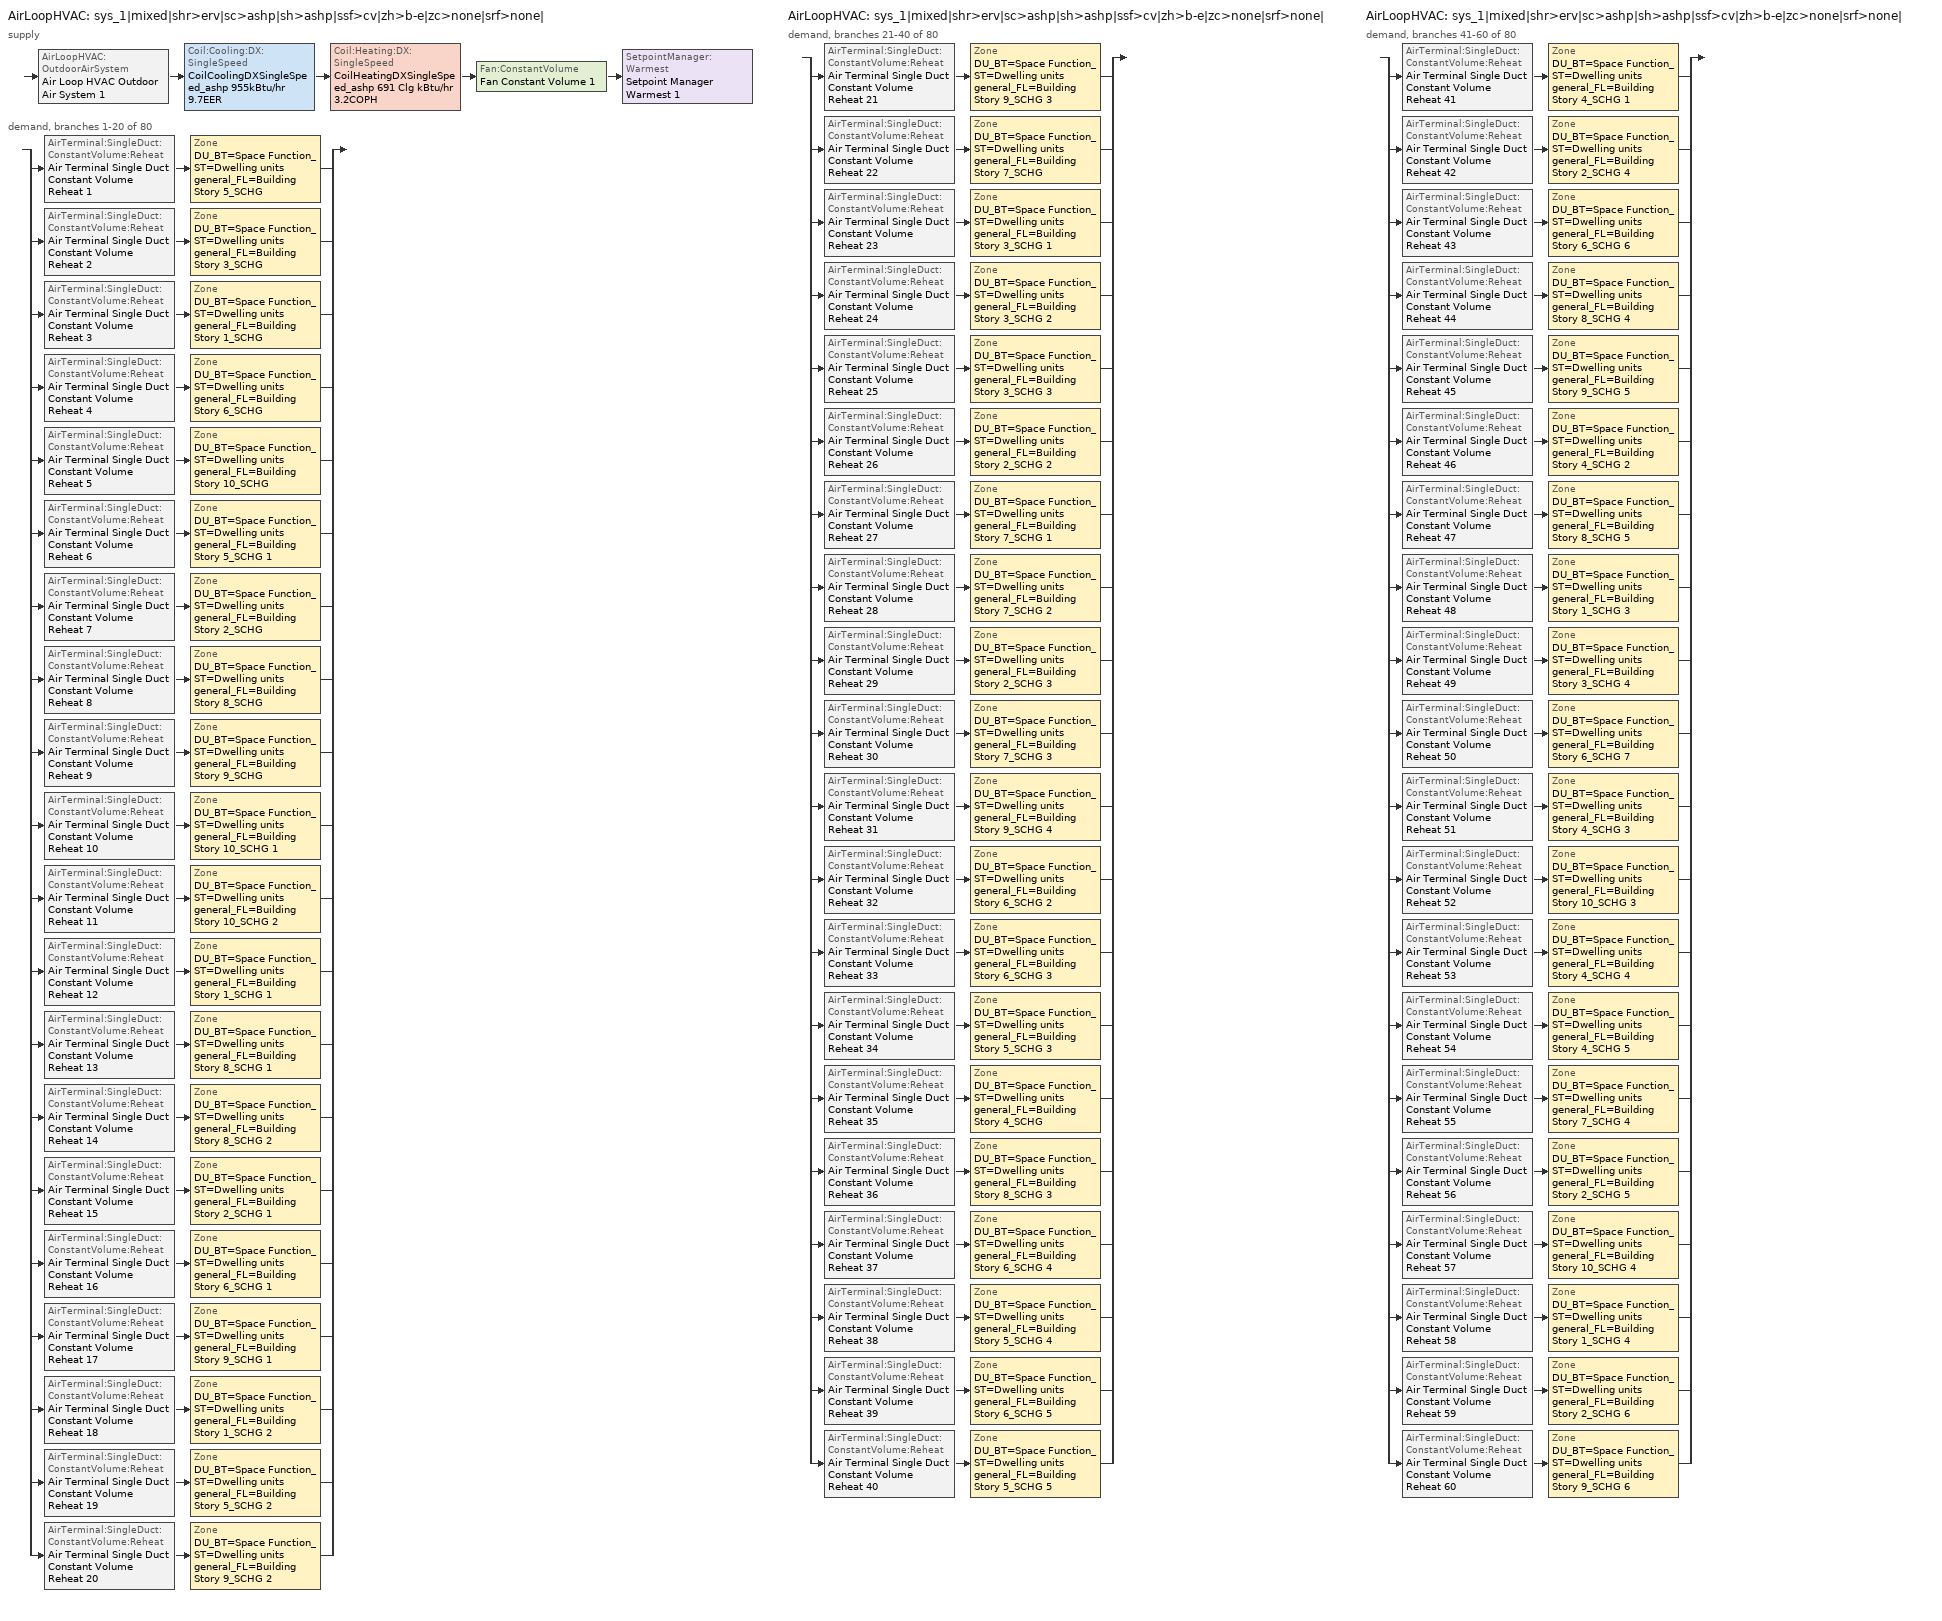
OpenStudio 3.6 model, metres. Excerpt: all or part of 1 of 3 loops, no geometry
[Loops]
AirLoopHVAC 'sys_1|mixed|shr>erv|sc>ashp|sh>ashp|ssf>cv|zh>b-e|zc>none|srf>none|'
 supply: AirLoopHVAC:OutdoorAirSystem 'Air Loop HVAC Outdoor Air System 1' > Coil:Cooling:DX:SingleSpeed 'CoilCoolingDXSingleSpeed_ashp 955kBtu/hr 9.7EER' > Coil:Heating:DX:SingleSpeed 'CoilHeatingDXSingleSpeed_ashp 691 Clg kBtu/hr 3.2COPH' > Fan:ConstantVolume 'Fan Constant Volume 1' > SetpointManager:Warmest 'Setpoint Manager Warmest 1'
 demand, branches 1-20 of 80: split
  | AirTerminal:SingleDuct:ConstantVolume:Reheat 'Air Terminal Single Duct Constant Volume Reheat 1' > Zone 'DU_BT=Space Function_ST=Dwelling units general_FL=Building Story 5_SCHG'
  | AirTerminal:SingleDuct:ConstantVolume:Reheat 'Air Terminal Single Duct Constant Volume Reheat 2' > Zone 'DU_BT=Space Function_ST=Dwelling units general_FL=Building Story 3_SCHG'
  | AirTerminal:SingleDuct:ConstantVolume:Reheat 'Air Terminal Single Duct Constant Volume Reheat 3' > Zone 'DU_BT=Space Function_ST=Dwelling units general_FL=Building Story 1_SCHG'
  | AirTerminal:SingleDuct:ConstantVolume:Reheat 'Air Terminal Single Duct Constant Volume Reheat 4' > Zone 'DU_BT=Space Function_ST=Dwelling units general_FL=Building Story 6_SCHG'
  | AirTerminal:SingleDuct:ConstantVolume:Reheat 'Air Terminal Single Duct Constant Volume Reheat 5' > Zone 'DU_BT=Space Function_ST=Dwelling units general_FL=Building Story 10_SCHG'
  | AirTerminal:SingleDuct:ConstantVolume:Reheat 'Air Terminal Single Duct Constant Volume Reheat 6' > Zone 'DU_BT=Space Function_ST=Dwelling units general_FL=Building Story 5_SCHG 1'
  | AirTerminal:SingleDuct:ConstantVolume:Reheat 'Air Terminal Single Duct Constant Volume Reheat 7' > Zone 'DU_BT=Space Function_ST=Dwelling units general_FL=Building Story 2_SCHG'
  | AirTerminal:SingleDuct:ConstantVolume:Reheat 'Air Terminal Single Duct Constant Volume Reheat 8' > Zone 'DU_BT=Space Function_ST=Dwelling units general_FL=Building Story 8_SCHG'
  | AirTerminal:SingleDuct:ConstantVolume:Reheat 'Air Terminal Single Duct Constant Volume Reheat 9' > Zone 'DU_BT=Space Function_ST=Dwelling units general_FL=Building Story 9_SCHG'
  | AirTerminal:SingleDuct:ConstantVolume:Reheat 'Air Terminal Single Duct Constant Volume Reheat 10' > Zone 'DU_BT=Space Function_ST=Dwelling units general_FL=Building Story 10_SCHG 1'
  | AirTerminal:SingleDuct:ConstantVolume:Reheat 'Air Terminal Single Duct Constant Volume Reheat 11' > Zone 'DU_BT=Space Function_ST=Dwelling units general_FL=Building Story 10_SCHG 2'
  | AirTerminal:SingleDuct:ConstantVolume:Reheat 'Air Terminal Single Duct Constant Volume Reheat 12' > Zone 'DU_BT=Space Function_ST=Dwelling units general_FL=Building Story 1_SCHG 1'
  | AirTerminal:SingleDuct:ConstantVolume:Reheat 'Air Terminal Single Duct Constant Volume Reheat 13' > Zone 'DU_BT=Space Function_ST=Dwelling units general_FL=Building Story 8_SCHG 1'
  | AirTerminal:SingleDuct:ConstantVolume:Reheat 'Air Terminal Single Duct Constant Volume Reheat 14' > Zone 'DU_BT=Space Function_ST=Dwelling units general_FL=Building Story 8_SCHG 2'
  | AirTerminal:SingleDuct:ConstantVolume:Reheat 'Air Terminal Single Duct Constant Volume Reheat 15' > Zone 'DU_BT=Space Function_ST=Dwelling units general_FL=Building Story 2_SCHG 1'
  | AirTerminal:SingleDuct:ConstantVolume:Reheat 'Air Terminal Single Duct Constant Volume Reheat 16' > Zone 'DU_BT=Space Function_ST=Dwelling units general_FL=Building Story 6_SCHG 1'
  | AirTerminal:SingleDuct:ConstantVolume:Reheat 'Air Terminal Single Duct Constant Volume Reheat 17' > Zone 'DU_BT=Space Function_ST=Dwelling units general_FL=Building Story 9_SCHG 1'
  | AirTerminal:SingleDuct:ConstantVolume:Reheat 'Air Terminal Single Duct Constant Volume Reheat 18' > Zone 'DU_BT=Space Function_ST=Dwelling units general_FL=Building Story 1_SCHG 2'
  | AirTerminal:SingleDuct:ConstantVolume:Reheat 'Air Terminal Single Duct Constant Volume Reheat 19' > Zone 'DU_BT=Space Function_ST=Dwelling units general_FL=Building Story 5_SCHG 2'
  | AirTerminal:SingleDuct:ConstantVolume:Reheat 'Air Terminal Single Duct Constant Volume Reheat 20' > Zone 'DU_BT=Space Function_ST=Dwelling units general_FL=Building Story 9_SCHG 2'
AirLoopHVAC 'sys_1|mixed|shr>erv|sc>ashp|sh>ashp|ssf>cv|zh>b-e|zc>none|srf>none|'
 demand, branches 21-40 of 80: split
  | AirTerminal:SingleDuct:ConstantVolume:Reheat 'Air Terminal Single Duct Constant Volume Reheat 21' > Zone 'DU_BT=Space Function_ST=Dwelling units general_FL=Building Story 9_SCHG 3'
  | AirTerminal:SingleDuct:ConstantVolume:Reheat 'Air Terminal Single Duct Constant Volume Reheat 22' > Zone 'DU_BT=Space Function_ST=Dwelling units general_FL=Building Story 7_SCHG'
  | AirTerminal:SingleDuct:ConstantVolume:Reheat 'Air Terminal Single Duct Constant Volume Reheat 23' > Zone 'DU_BT=Space Function_ST=Dwelling units general_FL=Building Story 3_SCHG 1'
  | AirTerminal:SingleDuct:ConstantVolume:Reheat 'Air Terminal Single Duct Constant Volume Reheat 24' > Zone 'DU_BT=Space Function_ST=Dwelling units general_FL=Building Story 3_SCHG 2'
  | AirTerminal:SingleDuct:ConstantVolume:Reheat 'Air Terminal Single Duct Constant Volume Reheat 25' > Zone 'DU_BT=Space Function_ST=Dwelling units general_FL=Building Story 3_SCHG 3'
  | AirTerminal:SingleDuct:ConstantVolume:Reheat 'Air Terminal Single Duct Constant Volume Reheat 26' > Zone 'DU_BT=Space Function_ST=Dwelling units general_FL=Building Story 2_SCHG 2'
  | AirTerminal:SingleDuct:ConstantVolume:Reheat 'Air Terminal Single Duct Constant Volume Reheat 27' > Zone 'DU_BT=Space Function_ST=Dwelling units general_FL=Building Story 7_SCHG 1'
  | AirTerminal:SingleDuct:ConstantVolume:Reheat 'Air Terminal Single Duct Constant Volume Reheat 28' > Zone 'DU_BT=Space Function_ST=Dwelling units general_FL=Building Story 7_SCHG 2'
  | AirTerminal:SingleDuct:ConstantVolume:Reheat 'Air Terminal Single Duct Constant Volume Reheat 29' > Zone 'DU_BT=Space Function_ST=Dwelling units general_FL=Building Story 2_SCHG 3'
  | AirTerminal:SingleDuct:ConstantVolume:Reheat 'Air Terminal Single Duct Constant Volume Reheat 30' > Zone 'DU_BT=Space Function_ST=Dwelling units general_FL=Building Story 7_SCHG 3'
  | AirTerminal:SingleDuct:ConstantVolume:Reheat 'Air Terminal Single Duct Constant Volume Reheat 31' > Zone 'DU_BT=Space Function_ST=Dwelling units general_FL=Building Story 9_SCHG 4'
  | AirTerminal:SingleDuct:ConstantVolume:Reheat 'Air Terminal Single Duct Constant Volume Reheat 32' > Zone 'DU_BT=Space Function_ST=Dwelling units general_FL=Building Story 6_SCHG 2'
  | AirTerminal:SingleDuct:ConstantVolume:Reheat 'Air Terminal Single Duct Constant Volume Reheat 33' > Zone 'DU_BT=Space Function_ST=Dwelling units general_FL=Building Story 6_SCHG 3'
  | AirTerminal:SingleDuct:ConstantVolume:Reheat 'Air Terminal Single Duct Constant Volume Reheat 34' > Zone 'DU_BT=Space Function_ST=Dwelling units general_FL=Building Story 5_SCHG 3'
  | AirTerminal:SingleDuct:ConstantVolume:Reheat 'Air Terminal Single Duct Constant Volume Reheat 35' > Zone 'DU_BT=Space Function_ST=Dwelling units general_FL=Building Story 4_SCHG'
  | AirTerminal:SingleDuct:ConstantVolume:Reheat 'Air Terminal Single Duct Constant Volume Reheat 36' > Zone 'DU_BT=Space Function_ST=Dwelling units general_FL=Building Story 8_SCHG 3'
  | AirTerminal:SingleDuct:ConstantVolume:Reheat 'Air Terminal Single Duct Constant Volume Reheat 37' > Zone 'DU_BT=Space Function_ST=Dwelling units general_FL=Building Story 6_SCHG 4'
  | AirTerminal:SingleDuct:ConstantVolume:Reheat 'Air Terminal Single Duct Constant Volume Reheat 38' > Zone 'DU_BT=Space Function_ST=Dwelling units general_FL=Building Story 5_SCHG 4'
  | AirTerminal:SingleDuct:ConstantVolume:Reheat 'Air Terminal Single Duct Constant Volume Reheat 39' > Zone 'DU_BT=Space Function_ST=Dwelling units general_FL=Building Story 6_SCHG 5'
  | AirTerminal:SingleDuct:ConstantVolume:Reheat 'Air Terminal Single Duct Constant Volume Reheat 40' > Zone 'DU_BT=Space Function_ST=Dwelling units general_FL=Building Story 5_SCHG 5'
AirLoopHVAC 'sys_1|mixed|shr>erv|sc>ashp|sh>ashp|ssf>cv|zh>b-e|zc>none|srf>none|'
 demand, branches 41-60 of 80: split
  | AirTerminal:SingleDuct:ConstantVolume:Reheat 'Air Terminal Single Duct Constant Volume Reheat 41' > Zone 'DU_BT=Space Function_ST=Dwelling units general_FL=Building Story 4_SCHG 1'
  | AirTerminal:SingleDuct:ConstantVolume:Reheat 'Air Terminal Single Duct Constant Volume Reheat 42' > Zone 'DU_BT=Space Function_ST=Dwelling units general_FL=Building Story 2_SCHG 4'
  | AirTerminal:SingleDuct:ConstantVolume:Reheat 'Air Terminal Single Duct Constant Volume Reheat 43' > Zone 'DU_BT=Space Function_ST=Dwelling units general_FL=Building Story 6_SCHG 6'
  | AirTerminal:SingleDuct:ConstantVolume:Reheat 'Air Terminal Single Duct Constant Volume Reheat 44' > Zone 'DU_BT=Space Function_ST=Dwelling units general_FL=Building Story 8_SCHG 4'
  | AirTerminal:SingleDuct:ConstantVolume:Reheat 'Air Terminal Single Duct Constant Volume Reheat 45' > Zone 'DU_BT=Space Function_ST=Dwelling units general_FL=Building Story 9_SCHG 5'
  | AirTerminal:SingleDuct:ConstantVolume:Reheat 'Air Terminal Single Duct Constant Volume Reheat 46' > Zone 'DU_BT=Space Function_ST=Dwelling units general_FL=Building Story 4_SCHG 2'
  | AirTerminal:SingleDuct:ConstantVolume:Reheat 'Air Terminal Single Duct Constant Volume Reheat 47' > Zone 'DU_BT=Space Function_ST=Dwelling units general_FL=Building Story 8_SCHG 5'
  | AirTerminal:SingleDuct:ConstantVolume:Reheat 'Air Terminal Single Duct Constant Volume Reheat 48' > Zone 'DU_BT=Space Function_ST=Dwelling units general_FL=Building Story 1_SCHG 3'
  | AirTerminal:SingleDuct:ConstantVolume:Reheat 'Air Terminal Single Duct Constant Volume Reheat 49' > Zone 'DU_BT=Space Function_ST=Dwelling units general_FL=Building Story 3_SCHG 4'
  | AirTerminal:SingleDuct:ConstantVolume:Reheat 'Air Terminal Single Duct Constant Volume Reheat 50' > Zone 'DU_BT=Space Function_ST=Dwelling units general_FL=Building Story 6_SCHG 7'
  | AirTerminal:SingleDuct:ConstantVolume:Reheat 'Air Terminal Single Duct Constant Volume Reheat 51' > Zone 'DU_BT=Space Function_ST=Dwelling units general_FL=Building Story 4_SCHG 3'
  | AirTerminal:SingleDuct:ConstantVolume:Reheat 'Air Terminal Single Duct Constant Volume Reheat 52' > Zone 'DU_BT=Space Function_ST=Dwelling units general_FL=Building Story 10_SCHG 3'
  | AirTerminal:SingleDuct:ConstantVolume:Reheat 'Air Terminal Single Duct Constant Volume Reheat 53' > Zone 'DU_BT=Space Function_ST=Dwelling units general_FL=Building Story 4_SCHG 4'
  | AirTerminal:SingleDuct:ConstantVolume:Reheat 'Air Terminal Single Duct Constant Volume Reheat 54' > Zone 'DU_BT=Space Function_ST=Dwelling units general_FL=Building Story 4_SCHG 5'
  | AirTerminal:SingleDuct:ConstantVolume:Reheat 'Air Terminal Single Duct Constant Volume Reheat 55' > Zone 'DU_BT=Space Function_ST=Dwelling units general_FL=Building Story 7_SCHG 4'
  | AirTerminal:SingleDuct:ConstantVolume:Reheat 'Air Terminal Single Duct Constant Volume Reheat 56' > Zone 'DU_BT=Space Function_ST=Dwelling units general_FL=Building Story 2_SCHG 5'
  | AirTerminal:SingleDuct:ConstantVolume:Reheat 'Air Terminal Single Duct Constant Volume Reheat 57' > Zone 'DU_BT=Space Function_ST=Dwelling units general_FL=Building Story 10_SCHG 4'
  | AirTerminal:SingleDuct:ConstantVolume:Reheat 'Air Terminal Single Duct Constant Volume Reheat 58' > Zone 'DU_BT=Space Function_ST=Dwelling units general_FL=Building Story 1_SCHG 4'
  | AirTerminal:SingleDuct:ConstantVolume:Reheat 'Air Terminal Single Duct Constant Volume Reheat 59' > Zone 'DU_BT=Space Function_ST=Dwelling units general_FL=Building Story 2_SCHG 6'
  | AirTerminal:SingleDuct:ConstantVolume:Reheat 'Air Terminal Single Duct Constant Volume Reheat 60' > Zone 'DU_BT=Space Function_ST=Dwelling units general_FL=Building Story 9_SCHG 6'
[EvaporativeFluidCooler:SingleSpeed]
Central Tower: Design Air Flow Rate {m3/s}=autosize; Fan Power at Design Air Flow Rate {W}=autosize; Design Spray Water Flow Rate {m3/s}=0.002208; Performance Input Method=UFactorTimesAreaAndDesignWaterFlowRate; U-factor Times Area Value at Design Air Flow Rate {W/K}=autosize; Design Water Flow Rate {m3/s}=autosize; Capacity Control=FanCycling; Sizing Factor=1; Evaporation Loss Mode=SaturatedExit; Drift Loss Percent {percent}=0.008; Blowdown Calculation Mode=ConcentrationRatio; Blowdown Concentration Ratio=3
[Sizing:Zone] Zone Cooling Design Supply Air Temperature Input Method=TemperatureDifference; Zone Cooling Design Supply Air Temperature {C}=14; Zone Cooling Design Supply Air Temperature Difference {deltaC}=11; Zone Heating Design Supply Air Temperature Input Method=TemperatureDifference; Zone Heating Design Supply Air Temperature {C}=40; Zone Heating Design Supply Air Temperature Difference {deltaC}=21; Zone Cooling Design Supply Air Humidity Ratio {kg-H2O/kg-air}=0.0085; Zone Heating Design Supply Air Humidity Ratio {kg-H2O/kg-air}=0.008; Zone Heating Sizing Factor=1.3; Zone Cooling Sizing Factor=1; Cooling Design Air Flow Method=DesignDay; Heating Design Air Flow Method=DesignDay; Account for Dedicated Outdoor Air System=No; Dedicated Outdoor Air System Control Strategy=NeutralSupplyAir; Dedicated Outdoor Air Low Setpoint Temperature for Design {C}=autosize; Dedicated Outdoor Air High Setpoint Temperature for Design {C}=autosize; Zone Load Sizing Method=Sensible Load Only No Latent Load; Zone Latent Cooling Design Supply Air Humidity Ratio Input Method=HumidityRatioDifference; Zone Cooling Design Supply Air Humidity Ratio Difference {kgWater/kgDryAir}=0.005; Zone Latent Heating Design Supply Air Humidity Ratio Input Method=HumidityRatioDifference; Zone Humidification Design Supply Air Humidity Ratio Difference {kgWater/kgDryAir}=0.005
DU_BT=Space Function_ST=Dwelling units general_FL=Building Story 5_SCHG; DU_BT=Space Function_ST=Dwelling units general_FL=Building Story 3_SCHG; DU_BT=Space Function_ST=Dwelling units general_FL=Building Story 1_SCHG; DU_BT=Space Function_ST=Dwelling units general_FL=Building Story 6_SCHG; DU_BT=Space Function_ST=Dwelling units general_FL=Building Story 10_SCHG; DU_BT=Space Function_ST=Dwelling units general_FL=Building Story 5_SCHG 1; DU_BT=Space Function_ST=Dwelling units general_FL=Building Story 2_SCHG; DU_BT=Space Function_ST=Dwelling units general_FL=Building Story 8_SCHG; DU_BT=Space Function_ST=Dwelling units general_FL=Building Story 9_SCHG; DU_BT=Space Function_ST=Dwelling units general_FL=Building Story 10_SCHG 1; DU_BT=Space Function_ST=Dwelling units general_FL=Building Story 10_SCHG 2; DU_BT=Space Function_ST=Dwelling units general_FL=Building Story 1_SCHG 1; DU_BT=Space Function_ST=Dwelling units general_FL=Building Story 8_SCHG 1; DU_BT=Space Function_ST=Dwelling units general_FL=Building Story 8_SCHG 2; DU_BT=Space Function_ST=Dwelling units general_FL=Building Story 2_SCHG 1; DU_BT=Space Function_ST=Dwelling units general_FL=Building Story 6_SCHG 1; DU_BT=Space Function_ST=Dwelling units general_FL=Building Story 9_SCHG 1; DU_BT=Space Function_ST=Dwelling units general_FL=Building Story 1_SCHG 2; DU_BT=Space Function_ST=Dwelling units general_FL=Building Story 5_SCHG 2; DU_BT=Space Function_ST=Dwelling units general_FL=Building Story 9_SCHG 2; DU_BT=Space Function_ST=Dwelling units general_FL=Building Story 9_SCHG 3; DU_BT=Space Function_ST=Dwelling units general_FL=Building Story 7_SCHG; DU_BT=Space Function_ST=Dwelling units general_FL=Building Story 3_SCHG 1; DU_BT=Space Function_ST=Dwelling units general_FL=Building Story 3_SCHG 2; DU_BT=Space Function_ST=Dwelling units general_FL=Building Story 3_SCHG 3; DU_BT=Space Function_ST=Dwelling units general_FL=Building Story 2_SCHG 2; DU_BT=Space Function_ST=Dwelling units general_FL=Building Story 7_SCHG 1; DU_BT=Space Function_ST=Dwelling units general_FL=Building Story 7_SCHG 2; DU_BT=Space Function_ST=Dwelling units general_FL=Building Story 2_SCHG 3; DU_BT=Space Function_ST=Dwelling units general_FL=Building Story 7_SCHG 3; DU_BT=Space Function_ST=Dwelling units general_FL=Building Story 9_SCHG 4; DU_BT=Space Function_ST=Dwelling units general_FL=Building Story 6_SCHG 2; DU_BT=Space Function_ST=Dwelling units general_FL=Building Story 6_SCHG 3; DU_BT=Space Function_ST=Dwelling units general_FL=Building Story 5_SCHG 3; DU_BT=Space Function_ST=Dwelling units general_FL=Building Story 4_SCHG; DU_BT=Space Function_ST=Dwelling units general_FL=Building Story 8_SCHG 3; DU_BT=Space Function_ST=Dwelling units general_FL=Building Story 6_SCHG 4; DU_BT=Space Function_ST=Dwelling units general_FL=Building Story 5_SCHG 4; DU_BT=Space Function_ST=Dwelling units general_FL=Building Story 6_SCHG 5; DU_BT=Space Function_ST=Dwelling units general_FL=Building Story 5_SCHG 5; DU_BT=Space Function_ST=Dwelling units general_FL=Building Story 4_SCHG 1; DU_BT=Space Function_ST=Dwelling units general_FL=Building Story 2_SCHG 4; DU_BT=Space Function_ST=Dwelling units general_FL=Building Story 6_SCHG 6; DU_BT=Space Function_ST=Dwelling units general_FL=Building Story 8_SCHG 4; DU_BT=Space Function_ST=Dwelling units general_FL=Building Story 9_SCHG 5; DU_BT=Space Function_ST=Dwelling units general_FL=Building Story 4_SCHG 2; DU_BT=Space Function_ST=Dwelling units general_FL=Building Story 8_SCHG 5; DU_BT=Space Function_ST=Dwelling units general_FL=Building Story 1_SCHG 3; DU_BT=Space Function_ST=Dwelling units general_FL=Building Story 3_SCHG 4; DU_BT=Space Function_ST=Dwelling units general_FL=Building Story 6_SCHG 7; DU_BT=Space Function_ST=Dwelling units general_FL=Building Story 4_SCHG 3; DU_BT=Space Function_ST=Dwelling units general_FL=Building Story 10_SCHG 3; DU_BT=Space Function_ST=Dwelling units general_FL=Building Story 4_SCHG 4; DU_BT=Space Function_ST=Dwelling units general_FL=Building Story 4_SCHG 5; DU_BT=Space Function_ST=Dwelling units general_FL=Building Story 7_SCHG 4; DU_BT=Space Function_ST=Dwelling units general_FL=Building Story 2_SCHG 5; DU_BT=Space Function_ST=Dwelling units general_FL=Building Story 10_SCHG 4; DU_BT=Space Function_ST=Dwelling units general_FL=Building Story 1_SCHG 4; DU_BT=Space Function_ST=Dwelling units general_FL=Building Story 2_SCHG 6; DU_BT=Space Function_ST=Dwelling units general_FL=Building Story 9_SCHG 6
[Zone equipment]
DU_BT=Space Function_ST=Dwelling units general_FL=Building Story 5_SCHG: Zone HVAC Baseboard Convective Electric 1, Air Terminal Single Duct Constant Volume Reheat 1
DU_BT=Space Function_ST=Dwelling units general_FL=Building Story 3_SCHG: Zone HVAC Baseboard Convective Electric 2, Air Terminal Single Duct Constant Volume Reheat 2
DU_BT=Space Function_ST=Dwelling units general_FL=Building Story 1_SCHG: Zone HVAC Baseboard Convective Electric 3, Air Terminal Single Duct Constant Volume Reheat 3
DU_BT=Space Function_ST=Dwelling units general_FL=Building Story 6_SCHG: Zone HVAC Baseboard Convective Electric 4, Air Terminal Single Duct Constant Volume Reheat 4
DU_BT=Space Function_ST=Dwelling units general_FL=Building Story 10_SCHG: Zone HVAC Baseboard Convective Electric 5, Air Terminal Single Duct Constant Volume Reheat 5
DU_BT=Space Function_ST=Dwelling units general_FL=Building Story 5_SCHG 1: Zone HVAC Baseboard Convective Electric 6, Air Terminal Single Duct Constant Volume Reheat 6
DU_BT=Space Function_ST=Dwelling units general_FL=Building Story 2_SCHG: Zone HVAC Baseboard Convective Electric 7, Air Terminal Single Duct Constant Volume Reheat 7
DU_BT=Space Function_ST=Dwelling units general_FL=Building Story 8_SCHG: Zone HVAC Baseboard Convective Electric 8, Air Terminal Single Duct Constant Volume Reheat 8
DU_BT=Space Function_ST=Dwelling units general_FL=Building Story 9_SCHG: Zone HVAC Baseboard Convective Electric 9, Air Terminal Single Duct Constant Volume Reheat 9
DU_BT=Space Function_ST=Dwelling units general_FL=Building Story 10_SCHG 1: Zone HVAC Baseboard Convective Electric 10, Air Terminal Single Duct Constant Volume Reheat 10
DU_BT=Space Function_ST=Dwelling units general_FL=Building Story 10_SCHG 2: Zone HVAC Baseboard Convective Electric 11, Air Terminal Single Duct Constant Volume Reheat 11
DU_BT=Space Function_ST=Dwelling units general_FL=Building Story 1_SCHG 1: Zone HVAC Baseboard Convective Electric 12, Air Terminal Single Duct Constant Volume Reheat 12
DU_BT=Space Function_ST=Dwelling units general_FL=Building Story 8_SCHG 1: Zone HVAC Baseboard Convective Electric 13, Air Terminal Single Duct Constant Volume Reheat 13
DU_BT=Space Function_ST=Dwelling units general_FL=Building Story 8_SCHG 2: Zone HVAC Baseboard Convective Electric 14, Air Terminal Single Duct Constant Volume Reheat 14
DU_BT=Space Function_ST=Dwelling units general_FL=Building Story 2_SCHG 1: Zone HVAC Baseboard Convective Electric 15, Air Terminal Single Duct Constant Volume Reheat 15
DU_BT=Space Function_ST=Dwelling units general_FL=Building Story 6_SCHG 1: Zone HVAC Baseboard Convective Electric 16, Air Terminal Single Duct Constant Volume Reheat 16
DU_BT=Space Function_ST=Dwelling units general_FL=Building Story 9_SCHG 1: Zone HVAC Baseboard Convective Electric 17, Air Terminal Single Duct Constant Volume Reheat 17
DU_BT=Space Function_ST=Dwelling units general_FL=Building Story 1_SCHG 2: Zone HVAC Baseboard Convective Electric 18, Air Terminal Single Duct Constant Volume Reheat 18
DU_BT=Space Function_ST=Dwelling units general_FL=Building Story 5_SCHG 2: Zone HVAC Baseboard Convective Electric 19, Air Terminal Single Duct Constant Volume Reheat 19
DU_BT=Space Function_ST=Dwelling units general_FL=Building Story 9_SCHG 2: Zone HVAC Baseboard Convective Electric 20, Air Terminal Single Duct Constant Volume Reheat 20
DU_BT=Space Function_ST=Dwelling units general_FL=Building Story 9_SCHG 3: Zone HVAC Baseboard Convective Electric 21, Air Terminal Single Duct Constant Volume Reheat 21
DU_BT=Space Function_ST=Dwelling units general_FL=Building Story 7_SCHG: Zone HVAC Baseboard Convective Electric 22, Air Terminal Single Duct Constant Volume Reheat 22
DU_BT=Space Function_ST=Dwelling units general_FL=Building Story 3_SCHG 1: Zone HVAC Baseboard Convective Electric 23, Air Terminal Single Duct Constant Volume Reheat 23
DU_BT=Space Function_ST=Dwelling units general_FL=Building Story 3_SCHG 2: Zone HVAC Baseboard Convective Electric 24, Air Terminal Single Duct Constant Volume Reheat 24
DU_BT=Space Function_ST=Dwelling units general_FL=Building Story 3_SCHG 3: Zone HVAC Baseboard Convective Electric 25, Air Terminal Single Duct Constant Volume Reheat 25
DU_BT=Space Function_ST=Dwelling units general_FL=Building Story 2_SCHG 2: Zone HVAC Baseboard Convective Electric 26, Air Terminal Single Duct Constant Volume Reheat 26
DU_BT=Space Function_ST=Dwelling units general_FL=Building Story 7_SCHG 1: Zone HVAC Baseboard Convective Electric 27, Air Terminal Single Duct Constant Volume Reheat 27
DU_BT=Space Function_ST=Dwelling units general_FL=Building Story 7_SCHG 2: Zone HVAC Baseboard Convective Electric 28, Air Terminal Single Duct Constant Volume Reheat 28
DU_BT=Space Function_ST=Dwelling units general_FL=Building Story 2_SCHG 3: Zone HVAC Baseboard Convective Electric 29, Air Terminal Single Duct Constant Volume Reheat 29
DU_BT=Space Function_ST=Dwelling units general_FL=Building Story 7_SCHG 3: Zone HVAC Baseboard Convective Electric 30, Air Terminal Single Duct Constant Volume Reheat 30
DU_BT=Space Function_ST=Dwelling units general_FL=Building Story 9_SCHG 4: Zone HVAC Baseboard Convective Electric 31, Air Terminal Single Duct Constant Volume Reheat 31
DU_BT=Space Function_ST=Dwelling units general_FL=Building Story 6_SCHG 2: Zone HVAC Baseboard Convective Electric 32, Air Terminal Single Duct Constant Volume Reheat 32
DU_BT=Space Function_ST=Dwelling units general_FL=Building Story 6_SCHG 3: Zone HVAC Baseboard Convective Electric 33, Air Terminal Single Duct Constant Volume Reheat 33
DU_BT=Space Function_ST=Dwelling units general_FL=Building Story 5_SCHG 3: Zone HVAC Baseboard Convective Electric 34, Air Terminal Single Duct Constant Volume Reheat 34
DU_BT=Space Function_ST=Dwelling units general_FL=Building Story 4_SCHG: Zone HVAC Baseboard Convective Electric 35, Air Terminal Single Duct Constant Volume Reheat 35
DU_BT=Space Function_ST=Dwelling units general_FL=Building Story 8_SCHG 3: Zone HVAC Baseboard Convective Electric 36, Air Terminal Single Duct Constant Volume Reheat 36
DU_BT=Space Function_ST=Dwelling units general_FL=Building Story 6_SCHG 4: Zone HVAC Baseboard Convective Electric 37, Air Terminal Single Duct Constant Volume Reheat 37
DU_BT=Space Function_ST=Dwelling units general_FL=Building Story 5_SCHG 4: Zone HVAC Baseboard Convective Electric 38, Air Terminal Single Duct Constant Volume Reheat 38
DU_BT=Space Function_ST=Dwelling units general_FL=Building Story 6_SCHG 5: Zone HVAC Baseboard Convective Electric 39, Air Terminal Single Duct Constant Volume Reheat 39
DU_BT=Space Function_ST=Dwelling units general_FL=Building Story 5_SCHG 5: Zone HVAC Baseboard Convective Electric 40, Air Terminal Single Duct Constant Volume Reheat 40
DU_BT=Space Function_ST=Dwelling units general_FL=Building Story 4_SCHG 1: Zone HVAC Baseboard Convective Electric 41, Air Terminal Single Duct Constant Volume Reheat 41
DU_BT=Space Function_ST=Dwelling units general_FL=Building Story 2_SCHG 4: Zone HVAC Baseboard Convective Electric 42, Air Terminal Single Duct Constant Volume Reheat 42
DU_BT=Space Function_ST=Dwelling units general_FL=Building Story 6_SCHG 6: Zone HVAC Baseboard Convective Electric 43, Air Terminal Single Duct Constant Volume Reheat 43
DU_BT=Space Function_ST=Dwelling units general_FL=Building Story 8_SCHG 4: Zone HVAC Baseboard Convective Electric 44, Air Terminal Single Duct Constant Volume Reheat 44
DU_BT=Space Function_ST=Dwelling units general_FL=Building Story 9_SCHG 5: Zone HVAC Baseboard Convective Electric 45, Air Terminal Single Duct Constant Volume Reheat 45
DU_BT=Space Function_ST=Dwelling units general_FL=Building Story 4_SCHG 2: Zone HVAC Baseboard Convective Electric 46, Air Terminal Single Duct Constant Volume Reheat 46
DU_BT=Space Function_ST=Dwelling units general_FL=Building Story 8_SCHG 5: Zone HVAC Baseboard Convective Electric 47, Air Terminal Single Duct Constant Volume Reheat 47
DU_BT=Space Function_ST=Dwelling units general_FL=Building Story 1_SCHG 3: Zone HVAC Baseboard Convective Electric 48, Air Terminal Single Duct Constant Volume Reheat 48
DU_BT=Space Function_ST=Dwelling units general_FL=Building Story 3_SCHG 4: Zone HVAC Baseboard Convective Electric 49, Air Terminal Single Duct Constant Volume Reheat 49
DU_BT=Space Function_ST=Dwelling units general_FL=Building Story 6_SCHG 7: Zone HVAC Baseboard Convective Electric 50, Air Terminal Single Duct Constant Volume Reheat 50
DU_BT=Space Function_ST=Dwelling units general_FL=Building Story 4_SCHG 3: Zone HVAC Baseboard Convective Electric 51, Air Terminal Single Duct Constant Volume Reheat 51
DU_BT=Space Function_ST=Dwelling units general_FL=Building Story 10_SCHG 3: Zone HVAC Baseboard Convective Electric 52, Air Terminal Single Duct Constant Volume Reheat 52
DU_BT=Space Function_ST=Dwelling units general_FL=Building Story 4_SCHG 4: Zone HVAC Baseboard Convective Electric 53, Air Terminal Single Duct Constant Volume Reheat 53
DU_BT=Space Function_ST=Dwelling units general_FL=Building Story 4_SCHG 5: Zone HVAC Baseboard Convective Electric 54, Air Terminal Single Duct Constant Volume Reheat 54
DU_BT=Space Function_ST=Dwelling units general_FL=Building Story 7_SCHG 4: Zone HVAC Baseboard Convective Electric 55, Air Terminal Single Duct Constant Volume Reheat 55
DU_BT=Space Function_ST=Dwelling units general_FL=Building Story 2_SCHG 5: Zone HVAC Baseboard Convective Electric 56, Air Terminal Single Duct Constant Volume Reheat 56
DU_BT=Space Function_ST=Dwelling units general_FL=Building Story 10_SCHG 4: Zone HVAC Baseboard Convective Electric 57, Air Terminal Single Duct Constant Volume Reheat 57
DU_BT=Space Function_ST=Dwelling units general_FL=Building Story 1_SCHG 4: Zone HVAC Baseboard Convective Electric 58, Air Terminal Single Duct Constant Volume Reheat 58
DU_BT=Space Function_ST=Dwelling units general_FL=Building Story 2_SCHG 6: Zone HVAC Baseboard Convective Electric 59, Air Terminal Single Duct Constant Volume Reheat 59
DU_BT=Space Function_ST=Dwelling units general_FL=Building Story 9_SCHG 6: Zone HVAC Baseboard Convective Electric 60, Air Terminal Single Duct Constant Volume Reheat 60
[AirLoopHVAC]
sys_1|mixed|shr>erv|sc>ashp|sh>ashp|ssf>cv|zh>b-e|zc>none|srf>none|: Availability Schedule=sys_1|mixed|shr>none|sc>ashp|sh>ashp|ssf>cv|zh>b-e|zc>none|srf>none| Occ Sch; Design Supply Air Flow Rate {m3/s}=autosize; Design Return Air Flow Fraction of Supply Air Flow=1
[Sizing:System]
sys_1|mixed|shr>erv|sc>ashp|sh>ashp|ssf>cv|zh>b-e|zc>none|srf>none|: Type of Load to Size On=Total; Design Outdoor Air Flow Rate {m3/s}=Autosize; Central Heating Maximum System Air Flow Ratio=1; Preheat Design Temperature {C}=7; Preheat Design Humidity Ratio {kg-H2O/kg-Air}=0.008; Precool Design Temperature {C}=13; Precool Design Humidity Ratio {kg-H2O/kg-Air}=0.008; Central Cooling Design Supply Air Temperature {C}=13; Central Heating Design Supply Air Temperature {C}=43; Sizing Option=NonCoincident; 100% Outdoor Air in Cooling=Yes; 100% Outdoor Air in Heating=Yes; Central Cooling Design Supply Air Humidity Ratio {kg-H2O/kg-Air}=0.0085; Central Heating Design Supply Air Humidity Ratio {kg-H2O/kg-Air}=0.008; Cooling Design Air Flow Method=DesignDay; Cooling Design Air Flow Rate {m3/s}=0; Heating Design Air Flow Method=DesignDay; Heating Design Air Flow Rate {m3/s}=0; System Outdoor Air Method=ZoneSum; Zone Maximum Outdoor Air Fraction=1; Cooling Supply Air Flow Rate Per Floor Area {m3/s-m2}=0.00996765; Cooling Fraction of Autosized Cooling Supply Air Flow Rate=1; Cooling Supply Air Flow Rate Per Unit Cooling Capacity {m3/s-W}=3.94755e-05; Heating Supply Air Flow Rate Per Floor Area {m3/s-m2}=0.00996765; Heating Fraction of Autosized Heating Supply Air Flow Rate=1; Heating Fraction of Autosized Cooling Supply Air Flow Rate=1; Heating Supply Air Flow Rate Per Unit Heating Capacity {m3/s-W}=3.15882e-05; Cooling Design Capacity Method=CoolingDesignCapacity; Cooling Design Capacity {W}=autosize; Cooling Design Capacity Per Floor Area {W/m2}=234.7; Fraction of Autosized Cooling Design Capacity=1; Heating Design Capacity Method=HeatingDesignCapacity; Heating Design Capacity {W}=autosize; Heating Design Capacity Per Floor Area {W/m2}=157; Fraction of Autosized Heating Design Capacity=1; Central Cooling Capacity Control Method=OnOff; Occupant Diversity=autosize
[Fan:ConstantVolume]
Fan Constant Volume 1: Availability Schedule=Always On Discrete; Fan Total Efficiency=0.39975; Pressure Rise {Pa}=640; Maximum Flow Rate {m3/s}=AutoSize; Motor Efficiency=0.615
[Coil:Heating:DX:SingleSpeed]
CoilHeatingDXSingleSpeed_ashp 691 Clg kBtu/hr 3.2COPH: Availability Schedule=Always On Discrete; Rated Total Heating Capacity {W}=202655; Rated COP {W/W}=3.72589; Rated Air Flow Rate {m3/s}=Autosize; Rated Supply Fan Power Per Volume Flow Rate 2017 {W/(m3/s)}=773.3; Rated Supply Fan Power Per Volume Flow Rate 2023 {W/(m3/s)}=934.4; Total Heating Capacity Function of Temperature Curve=DXHEAT-NECB2011-REF-CAPFT; Total Heating Capacity Function of Flow Fraction Curve=DXHEAT-NECB2011-REF-CAPFFLOW; Energy Input Ratio Function of Temperature Curve=DXHEAT-NECB2011-REF-EIRFT; Energy Input Ratio Function of Flow Fraction Curve=DXHEAT-NECB2011-REF-EIRFFLOW; Part Load Fraction Correlation Curve=DXHEAT-NECB2011-REF-PLFFPLR; Minimum Outdoor Dry-Bulb Temperature for Compressor Operation {C}=-10; Defrost Strategy=Resistive; Defrost Control=Timed; Defrost Time Period Fraction=0.166667; Resistive Defrost Heater Capacity {W}=2000
[Coil:Cooling:DX:SingleSpeed]
CoilCoolingDXSingleSpeed_ashp 955kBtu/hr 9.7EER: Availability Schedule=Always On Discrete; Rated Total Cooling Capacity {W}=autosize; Rated Sensible Heat Ratio=autosize; Rated COP {W/W}=3.36599; Rated Air Flow Rate {m3/s}=autosize; Rated Evaporator Fan Power Per Volume Flow Rate 2017 {W/(m3/s)}=773.3; Rated Evaporator Fan Power Per Volume Flow Rate 2023 {W/(m3/s)}=934.4; Total Cooling Capacity Function of Temperature Curve=DXCOOL-NECB2011-REF-CAPFT; Total Cooling Capacity Function of Flow Fraction Curve=DXCOOL-NECB2011-REF-CAPFFLOW; Energy Input Ratio Function of Temperature Curve=DXCOOL-NECB2011-REF-COOLEIRFT; Energy Input Ratio Function of Flow Fraction Curve=DXCOOL-NECB2011-REF-COOLEIRFFLOW; Part Load Fraction Correlation Curve=DXCOOL-NECB2011-REF-COOLPLFFPLR; Minimum Outdoor Dry-Bulb Temperature for Compressor Operation {C}=-25; Nominal Time for Condensate Removal to Begin {s}=0; Ratio of Initial Moisture Evaporation Rate and Steady State Latent Capacity=0; Maximum Cycling Rate {cycles/hr}=0; Latent Capacity Time Constant {s}=0; Condenser Type=AirCooled; Evaporative Condenser Effectiveness=0.9; Evaporative Condenser Air Flow Rate {m3/s}=autosize; Evaporative Condenser Pump Rated Power Consumption {W}=autosize; Crankcase Heater Capacity {W}=0; Maximum Outdoor Dry-Bulb Temperature for Crankcase Heater Operation {C}=10; Basin Heater Capacity {W/K}=0; Basin Heater Setpoint Temperature {C}=2
[Controller:OutdoorAir]
Controller Outdoor Air 1: Minimum Outdoor Air Flow Rate {m3/s}=autosize; Maximum Outdoor Air Flow Rate {m3/s}=Autosize; Economizer Control Type=DifferentialEnthalpy; Economizer Control Action Type=ModulateFlow; Lockout Type=NoLockout; Minimum Limit Type=FixedMinimum; Minimum Outdoor Air Schedule=sys_1|mixed|shr>none|sc>ashp|sh>ashp|ssf>cv|zh>b-e|zc>none|srf>none| Occ Sch; Controller Mechanical Ventilation=Controller Mechanical Ventilation 1; High Humidity Control=No; Heat Recovery Bypass Control Type=BypassWhenWithinEconomizerLimits
[Controller:MechanicalVentilation]
Controller Mechanical Ventilation 1: Availability Schedule=Always On Discrete; System Outdoor Air Method=ZoneSum
[AirLoopHVAC:OutdoorAirSystem]
Air Loop HVAC Outdoor Air System 1: Controller=Controller Outdoor Air 1
[SetpointManager:Warmest]
Setpoint Manager Warmest 1: Control Variable=Temperature; Minimum Setpoint Temperature {C}=13; Maximum Setpoint Temperature {C}=20; Strategy=MaximumTemperature; Setpoint Node or NodeList=sys_1|mixed|shr>erv|sc>ashp|sh>ashp|ssf>cv|zh>b-e|zc>none|srf>none| Supply Outlet Node
[ZoneHVAC:Baseboard:Convective:Electric] Availability Schedule=Always On Discrete; Nominal Capacity {W}=autosize; Efficiency=1
Zone HVAC Baseboard Convective Electric 1; Zone HVAC Baseboard Convective Electric 2; Zone HVAC Baseboard Convective Electric 3; Zone HVAC Baseboard Convective Electric 4; Zone HVAC Baseboard Convective Electric 5; Zone HVAC Baseboard Convective Electric 6; Zone HVAC Baseboard Convective Electric 7; Zone HVAC Baseboard Convective Electric 8; Zone HVAC Baseboard Convective Electric 9; Zone HVAC Baseboard Convective Electric 10; Zone HVAC Baseboard Convective Electric 11; Zone HVAC Baseboard Convective Electric 12; Zone HVAC Baseboard Convective Electric 13; Zone HVAC Baseboard Convective Electric 14; Zone HVAC Baseboard Convective Electric 15; Zone HVAC Baseboard Convective Electric 16; Zone HVAC Baseboard Convective Electric 17; Zone HVAC Baseboard Convective Electric 18; Zone HVAC Baseboard Convective Electric 19; Zone HVAC Baseboard Convective Electric 20; Zone HVAC Baseboard Convective Electric 21; Zone HVAC Baseboard Convective Electric 22; Zone HVAC Baseboard Convective Electric 23; Zone HVAC Baseboard Convective Electric 24; Zone HVAC Baseboard Convective Electric 25; Zone HVAC Baseboard Convective Electric 26; Zone HVAC Baseboard Convective Electric 27; Zone HVAC Baseboard Convective Electric 28; Zone HVAC Baseboard Convective Electric 29; Zone HVAC Baseboard Convective Electric 30; Zone HVAC Baseboard Convective Electric 31; Zone HVAC Baseboard Convective Electric 32; Zone HVAC Baseboard Convective Electric 33; Zone HVAC Baseboard Convective Electric 34; Zone HVAC Baseboard Convective Electric 35; Zone HVAC Baseboard Convective Electric 36; Zone HVAC Baseboard Convective Electric 37; Zone HVAC Baseboard Convective Electric 38; Zone HVAC Baseboard Convective Electric 39; Zone HVAC Baseboard Convective Electric 40; Zone HVAC Baseboard Convective Electric 41; Zone HVAC Baseboard Convective Electric 42; Zone HVAC Baseboard Convective Electric 43; Zone HVAC Baseboard Convective Electric 44; Zone HVAC Baseboard Convective Electric 45; Zone HVAC Baseboard Convective Electric 46; Zone HVAC Baseboard Convective Electric 47; Zone HVAC Baseboard Convective Electric 48; Zone HVAC Baseboard Convective Electric 49; Zone HVAC Baseboard Convective Electric 50; Zone HVAC Baseboard Convective Electric 51; Zone HVAC Baseboard Convective Electric 52; Zone HVAC Baseboard Convective Electric 53; Zone HVAC Baseboard Convective Electric 54; Zone HVAC Baseboard Convective Electric 55; Zone HVAC Baseboard Convective Electric 56; Zone HVAC Baseboard Convective Electric 57; Zone HVAC Baseboard Convective Electric 58; Zone HVAC Baseboard Convective Electric 59; Zone HVAC Baseboard Convective Electric 60
[Coil:Heating:Electric] Availability Schedule=Always On Discrete
Coil Heating Electric 1; Coil Heating Electric 2; Coil Heating Electric 3; Coil Heating Electric 4; Coil Heating Electric 5; Coil Heating Electric 6; Coil Heating Electric 7; Coil Heating Electric 8; Coil Heating Electric 9; Coil Heating Electric 10; Coil Heating Electric 11; Coil Heating Electric 12; Coil Heating Electric 13; Coil Heating Electric 14; Coil Heating Electric 15; Coil Heating Electric 16; Coil Heating Electric 17; Coil Heating Electric 18; Coil Heating Electric 19; Coil Heating Electric 20; Coil Heating Electric 21; Coil Heating Electric 22; Coil Heating Electric 23; Coil Heating Electric 24; Coil Heating Electric 25; Coil Heating Electric 26; Coil Heating Electric 27; Coil Heating Electric 28; Coil Heating Electric 29; Coil Heating Electric 30; Coil Heating Electric 31; Coil Heating Electric 32; Coil Heating Electric 33; Coil Heating Electric 34; Coil Heating Electric 35; Coil Heating Electric 36; Coil Heating Electric 37; Coil Heating Electric 38; Coil Heating Electric 39; Coil Heating Electric 40; Coil Heating Electric 41; Coil Heating Electric 42; Coil Heating Electric 43; Coil Heating Electric 44; Coil Heating Electric 45; Coil Heating Electric 46; Coil Heating Electric 47; Coil Heating Electric 48; Coil Heating Electric 49; Coil Heating Electric 50; Coil Heating Electric 51; Coil Heating Electric 52; Coil Heating Electric 53; Coil Heating Electric 54; Coil Heating Electric 55; Coil Heating Electric 56; Coil Heating Electric 57; Coil Heating Electric 58; Coil Heating Electric 59; Coil Heating Electric 60
[AirTerminal:SingleDuct:ConstantVolume:Reheat] Availability Schedule=Always On Discrete; Maximum Air Flow Rate {m3/s}=autosize; Maximum Hot Water or Steam Flow Rate {m3/s}=autosize; Minimum Hot Water or Steam Flow Rate {m3/s}=0; Convergence Tolerance=0.001; Maximum Reheat Air Temperature {C}=35
Name | Reheat Coil
Air Terminal Single Duct Constant Volume Reheat 1 | Coil Heating Electric 1
Air Terminal Single Duct Constant Volume Reheat 2 | Coil Heating Electric 2
Air Terminal Single Duct Constant Volume Reheat 3 | Coil Heating Electric 3
Air Terminal Single Duct Constant Volume Reheat 4 | Coil Heating Electric 4
Air Terminal Single Duct Constant Volume Reheat 5 | Coil Heating Electric 5
Air Terminal Single Duct Constant Volume Reheat 6 | Coil Heating Electric 6
Air Terminal Single Duct Constant Volume Reheat 7 | Coil Heating Electric 7
Air Terminal Single Duct Constant Volume Reheat 8 | Coil Heating Electric 8
Air Terminal Single Duct Constant Volume Reheat 9 | Coil Heating Electric 9
Air Terminal Single Duct Constant Volume Reheat 10 | Coil Heating Electric 10
Air Terminal Single Duct Constant Volume Reheat 11 | Coil Heating Electric 11
Air Terminal Single Duct Constant Volume Reheat 12 | Coil Heating Electric 12
Air Terminal Single Duct Constant Volume Reheat 13 | Coil Heating Electric 13
Air Terminal Single Duct Constant Volume Reheat 14 | Coil Heating Electric 14
Air Terminal Single Duct Constant Volume Reheat 15 | Coil Heating Electric 15
Air Terminal Single Duct Constant Volume Reheat 16 | Coil Heating Electric 16
Air Terminal Single Duct Constant Volume Reheat 17 | Coil Heating Electric 17
Air Terminal Single Duct Constant Volume Reheat 18 | Coil Heating Electric 18
Air Terminal Single Duct Constant Volume Reheat 19 | Coil Heating Electric 19
Air Terminal Single Duct Constant Volume Reheat 20 | Coil Heating Electric 20
Air Terminal Single Duct Constant Volume Reheat 21 | Coil Heating Electric 21
Air Terminal Single Duct Constant Volume Reheat 22 | Coil Heating Electric 22
Air Terminal Single Duct Constant Volume Reheat 23 | Coil Heating Electric 23
Air Terminal Single Duct Constant Volume Reheat 24 | Coil Heating Electric 24
Air Terminal Single Duct Constant Volume Reheat 25 | Coil Heating Electric 25
Air Terminal Single Duct Constant Volume Reheat 26 | Coil Heating Electric 26
Air Terminal Single Duct Constant Volume Reheat 27 | Coil Heating Electric 27
Air Terminal Single Duct Constant Volume Reheat 28 | Coil Heating Electric 28
Air Terminal Single Duct Constant Volume Reheat 29 | Coil Heating Electric 29
Air Terminal Single Duct Constant Volume Reheat 30 | Coil Heating Electric 30
Air Terminal Single Duct Constant Volume Reheat 31 | Coil Heating Electric 31
Air Terminal Single Duct Constant Volume Reheat 32 | Coil Heating Electric 32
Air Terminal Single Duct Constant Volume Reheat 33 | Coil Heating Electric 33
Air Terminal Single Duct Constant Volume Reheat 34 | Coil Heating Electric 34
Air Terminal Single Duct Constant Volume Reheat 35 | Coil Heating Electric 35
Air Terminal Single Duct Constant Volume Reheat 36 | Coil Heating Electric 36
Air Terminal Single Duct Constant Volume Reheat 37 | Coil Heating Electric 37
Air Terminal Single Duct Constant Volume Reheat 38 | Coil Heating Electric 38
Air Terminal Single Duct Constant Volume Reheat 39 | Coil Heating Electric 39
Air Terminal Single Duct Constant Volume Reheat 40 | Coil Heating Electric 40
Air Terminal Single Duct Constant Volume Reheat 41 | Coil Heating Electric 41
Air Terminal Single Duct Constant Volume Reheat 42 | Coil Heating Electric 42
Air Terminal Single Duct Constant Volume Reheat 43 | Coil Heating Electric 43
Air Terminal Single Duct Constant Volume Reheat 44 | Coil Heating Electric 44
Air Terminal Single Duct Constant Volume Reheat 45 | Coil Heating Electric 45
Air Terminal Single Duct Constant Volume Reheat 46 | Coil Heating Electric 46
Air Terminal Single Duct Constant Volume Reheat 47 | Coil Heating Electric 47
Air Terminal Single Duct Constant Volume Reheat 48 | Coil Heating Electric 48
Air Terminal Single Duct Constant Volume Reheat 49 | Coil Heating Electric 49
Air Terminal Single Duct Constant Volume Reheat 50 | Coil Heating Electric 50
Air Terminal Single Duct Constant Volume Reheat 51 | Coil Heating Electric 51
Air Terminal Single Duct Constant Volume Reheat 52 | Coil Heating Electric 52
Air Terminal Single Duct Constant Volume Reheat 53 | Coil Heating Electric 53
Air Terminal Single Duct Constant Volume Reheat 54 | Coil Heating Electric 54
Air Terminal Single Duct Constant Volume Reheat 55 | Coil Heating Electric 55
Air Terminal Single Duct Constant Volume Reheat 56 | Coil Heating Electric 56
Air Terminal Single Duct Constant Volume Reheat 57 | Coil Heating Electric 57
Air Terminal Single Duct Constant Volume Reheat 58 | Coil Heating Electric 58
Air Terminal Single Duct Constant Volume Reheat 59 | Coil Heating Electric 59
Air Terminal Single Duct Constant Volume Reheat 60 | Coil Heating Electric 60
[AvailabilityManager:NightCycle] Applicability Schedule=Always On Discrete; Control Type=CycleOnAny; Thermostat Tolerance {deltaC}=1; Cycling Run Time {s}=3600
Availability Manager Night Cycle 1; Availability Manager Night Cycle 2
[HeatExchanger:AirToAir:SensibleAndLatent] Availability Schedule=Always On Discrete; Nominal Supply Air Flow Rate {m3/s}=autosize; Sensible Effectiveness at 100% Heating Air Flow=0.5; Latent Effectiveness at 100% Heating Air Flow=0.5; Sensible Effectiveness at 75% Heating Air Flow=0.5; Latent Effectiveness at 75% Heating Air Flow=0.5; Sensible Effectiveness at 100% Cooling Air Flow=0.5; Latent Effectiveness at 100% Cooling Air Flow=0.5; Sensible Effectiveness at 75% Cooling Air Flow=0.5; Latent Effectiveness at 75% Cooling Air Flow=0.5; Supply Air Outlet Temperature Control=Yes; Heat Exchanger Type=Rotary; Frost Control Type=ExhaustOnly; Threshold Temperature {C}=-23.3; Initial Defrost Time Fraction=0.167; Rate of Defrost Time Fraction Increase {1/K}=1.44; Economizer Lockout=Yes
Name | Nominal Electric Power {W}
sys_1|mixed|shr>none|sc>ashp|sh>ashp|ssf>cv|zh>b-e|zc>none|srf>none| ERV | 2072.26
sys_4|mixed|shr>none|sc>ashp|sh>ashp|ssf>cv|zh>b-e|zc>none|srf>none| ERV | 219.834
[SetpointManager:OutdoorAirPretreat] Minimum Setpoint Temperature {C}=-99; Maximum Setpoint Temperature {C}=99; Minimum Setpoint Humidity Ratio {kgWater/kgDryAir}=1e-05; Maximum Setpoint Humidity Ratio {kgWater/kgDryAir}=1
Name | Setpoint Node or NodeList
Setpoint Manager Outdoor Air Pretreat 1 | sys_1|mixed|shr>none|sc>ashp|sh>ashp|ssf>cv|zh>b-e|zc>none|srf>none| ERV Primary Outlet Air Node
Setpoint Manager Outdoor Air Pretreat 2 | sys_4|mixed|shr>none|sc>ashp|sh>ashp|ssf>cv|zh>b-e|zc>none|srf>none| ERV Primary Outlet Air Node
[EnergyManagementSystem:Sensor]
OAT: Output Variable or Output Meter Index Key=Environment; Output Variable or Output Meter=Site Outdoor Air Drybulb Temperature
[EnergyManagementSystem:Actuator] Actuated Component Type=Schedule:Year; Actuated Component Control Type=Schedule Value
Name | Actuated Component
sys1mixedshrnonescashpshashpssfcvzhbezcnonesrfnoneHtgSch0 | NECB-G-Thermostat Setpoint-Heating
sys1mixedshrnonescashpshashpssfcvzhbezcnonesrfnoneClgSch0 | NECB-G-Thermostat Setpoint-Cooling
[Schedule:Ruleset]
sys_1|mixed|shr>none|sc>ashp|sh>ashp|ssf>cv|zh>b-e|zc>none|srf>none| Occ Sch: Default Day Schedule=sys_1|mixed|shr>none|sc>ashp|sh>ashp|ssf>cv|zh>b-e|zc>none|srf>none| Occ Sch Default; Summer Design Day Schedule=sys_1|mixed|shr>none|sc>ashp|sh>ashp|ssf>cv|zh>b-e|zc>none|srf>none| Occ Sch Summer Design Day; Winter Design Day Schedule=sys_1|mixed|shr>none|sc>ashp|sh>ashp|ssf>cv|zh>b-e|zc>none|srf>none| Occ Sch Winter Design Day
[Schedule:Day]
sys_1|mixed|shr>none|sc>ashp|sh>ashp|ssf>cv|zh>b-e|zc>none|srf>none| Occ Sch Default; sys_1|mixed|shr>none|sc>ashp|sh>ashp|ssf>cv|zh>b-e|zc>none|srf>none| Occ Sch Winter Design Day; sys_1|mixed|shr>none|sc>ashp|sh>ashp|ssf>cv|zh>b-e|zc>none|srf>none| Occ Sch Summer Design Day: 24, 0, 1
[Schedule:Constant]
Always On Discrete: Value=1
[Curve:Cubic]
Name | Coefficient1 Constant | Coefficient2 x | Coefficient3 x**2 | Coefficient4 x**3 | Minimum Value of x | Maximum Value of x
DXHEAT-NECB2011-REF-CAPFT | 0.729009 | 0.0319275 | 0.000136404 | -8.748e-06 | -20 | 20
DXHEAT-NECB2011-REF-CAPFFLOW | 0.84 | 0.16 | 0 | 0 | 0.5 | 1.5
DXHEAT-NECB2011-REF-EIRFT | 1.2183 | -0.03612 | 0.00142 | -2.68e-05 | -20 | 20
DXHEAT-NECB2011-REF-PLFFPLR | 0.3696 | 2.3362 | -2.9577 | 1.2596 | 0.7 | 1
DXCOOL-NECB2011-REF-COOLPLFFPLR | 0.0277 | 4.9151 | -8.184 | 4.2702 | 0.7 | 1
[Curve:Quadratic]
Name | Coefficient1 Constant | Coefficient2 x | Coefficient3 x**2 | Minimum Value of x | Maximum Value of x
DXHEAT-NECB2011-REF-EIRFFLOW | 1.3824 | -0.4336 | 0.0512 | 0 | 1
DXCOOL-NECB2011-REF-CAPFFLOW | 0.8 | 0.2 | 0 | 0.5 | 1.5
DXCOOL-NECB2011-REF-COOLEIRFFLOW | 1.1552 | -0.1808 | 0.0256 | 0.5 | 1.5
[Curve:Biquadratic] Minimum Value of x=13; Maximum Value of x=24; Minimum Value of y=24; Maximum Value of y=46
Name | Coefficient1 Constant | Coefficient2 x | Coefficient3 x**2 | Coefficient4 y | Coefficient5 y**2 | Coefficient6 x*y
DXCOOL-NECB2011-REF-CAPFT | 0.867905 | 0.0142459 | 0.00055436 | -0.0075575 | 3.3e-05 | -0.0001918
DXCOOL-NECB2011-REF-COOLEIRFT | 0.114171 | 0.0281822 | -0.0004199 | 0.0214108 | 0.000161028 | -0.000679104
